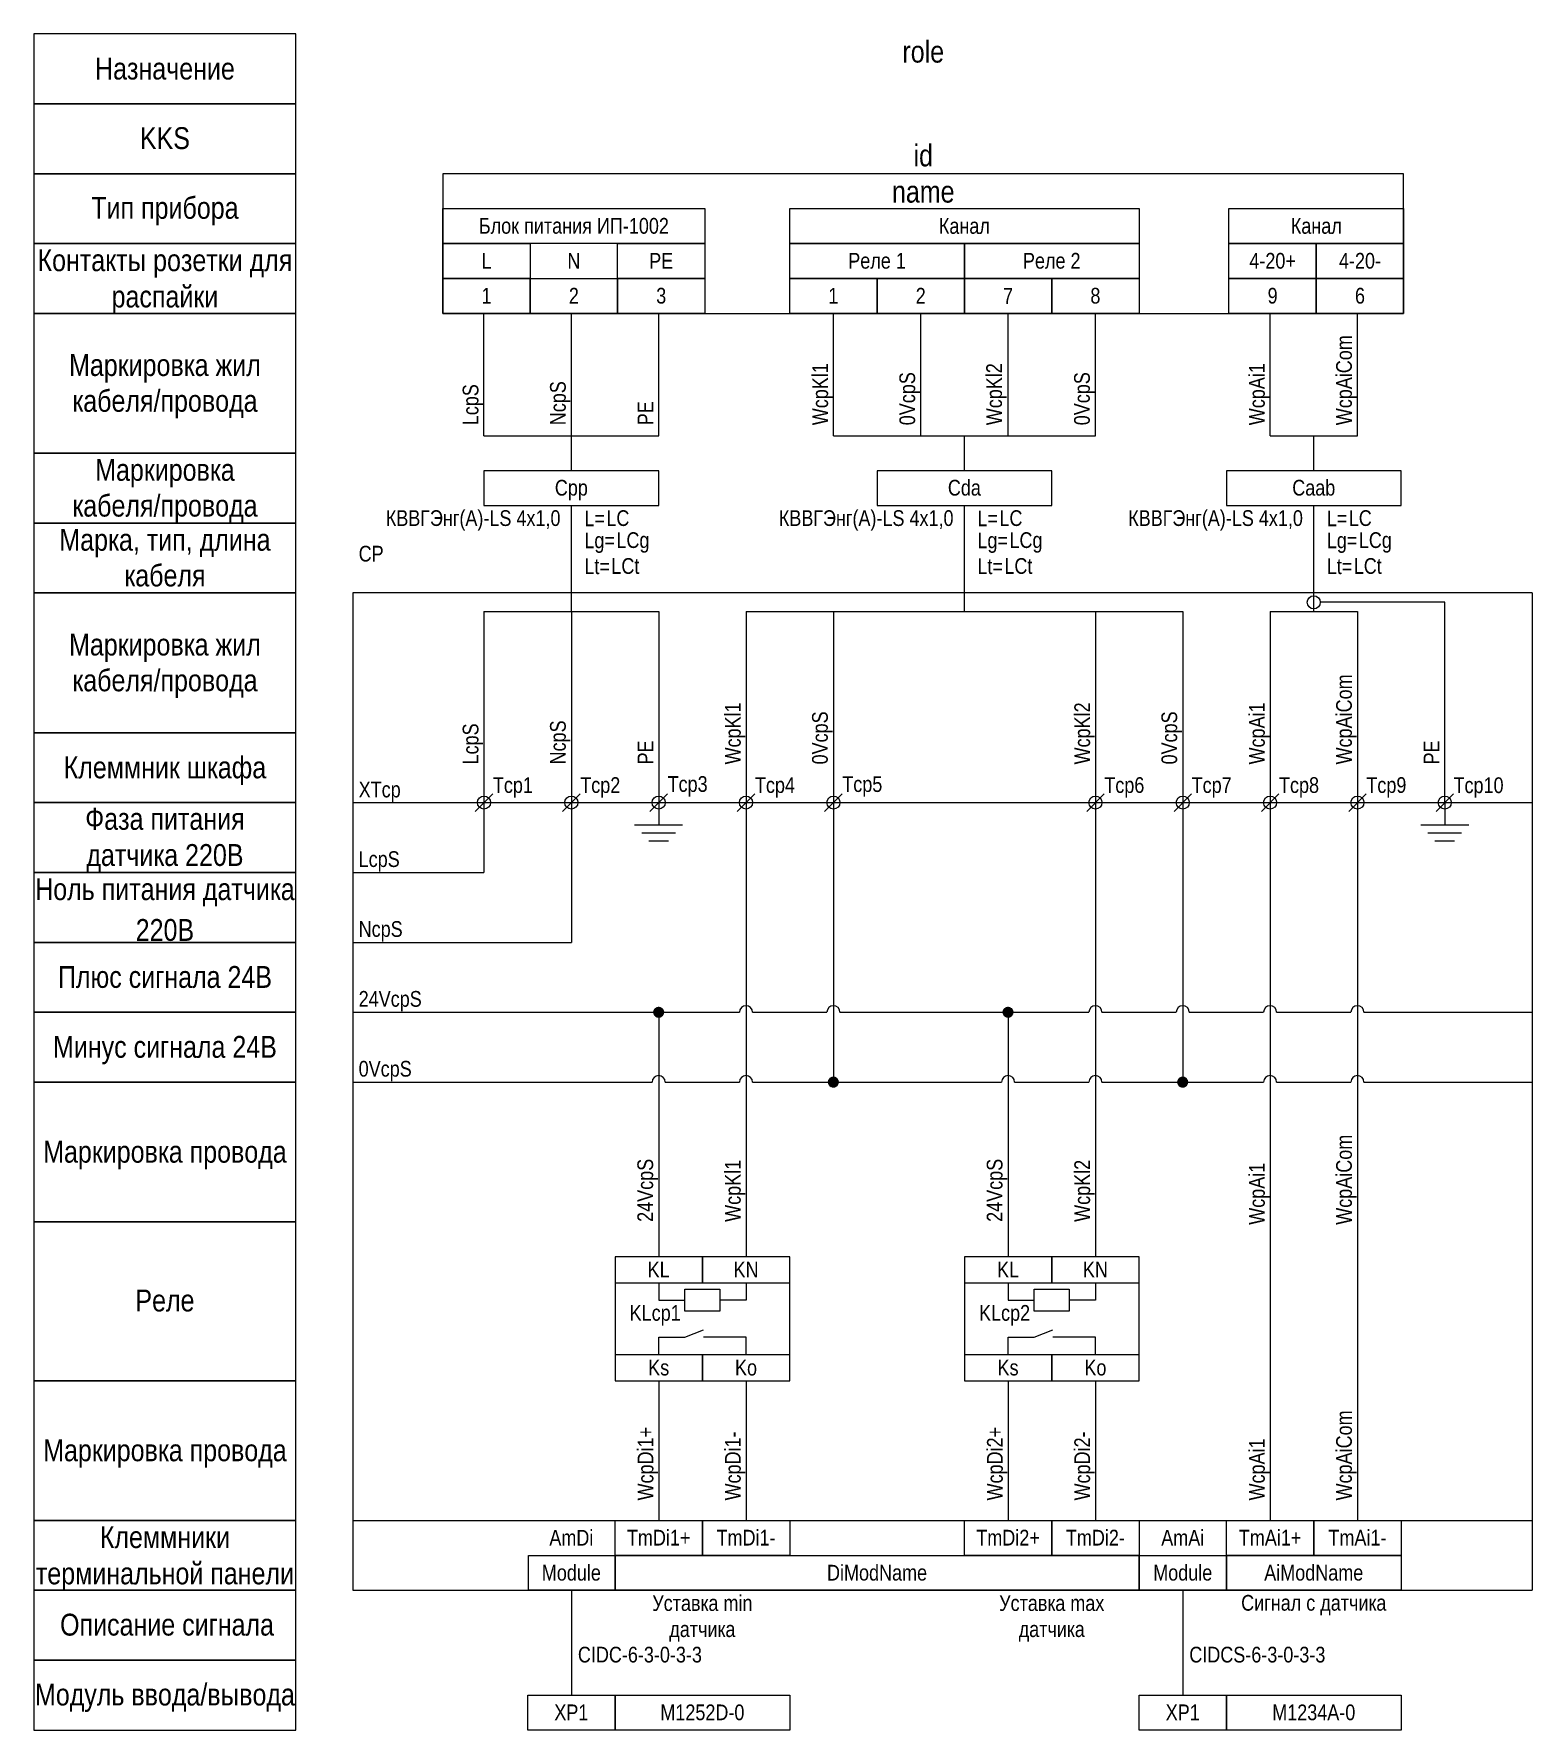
# Model space of a CAD drawing. Header units: millimetres. Extents: x 20 to 192, y -199 to -5.
import ezdxf

# ---------------------------------------------------------------- set-up
doc = ezdxf.new("R2010")
doc.units = ezdxf.units.MM
doc.header["$MEASUREMENT"] = 0
doc.linetypes.add('1_1', pattern=[2000, 1000, -1000])
doc.linetypes.add('4_2_1_2', pattern=[6702.777624, 3527.777672, -1763.888836, 0, -1411.111116])
for name, color, linetype in [('cp_names', 7, 'Continuous'), ('cp_params_ai', 7, 'Continuous'), ('cp_params_di', 7, 'Continuous'), ('cp_static_ai', 7, 'Continuous'), ('cp_static_di', 7, 'Continuous'), ('cp_static_do', 7, 'Continuous'), ('id_names', 7, 'Continuous'), ('id_params_di', 7, 'Continuous'), ('id_params_do', 7, 'Continuous'), ('id_static_ai', 7, 'Continuous'), ('id_static_di', 7, 'Continuous'), ('id_static_do', 7, 'Continuous')]:
    doc.layers.add(name, color=color, linetype=linetype)
doc.styles.add('СГЕНЕРИР_СТИЛЬ_1', font='ARIALN.TTF')

msp = doc.modelspace()

# ---------------------------------------------------------------- hatches: boundary and pattern name
at = {"layer": 'cp_static_di', "linetype": 'Continuous', "lineweight": 0, "true_color": 0x000000}
for points in [[(91.13, -117), (91.16, -117.15), (91.24, -117.28), (91.37, -117.37), (91.53, -117.4), (91.68, -117.37), (91.81, -117.28), (91.9, -117.15), (91.93, -117), (91.9, -116.85), (91.81, -116.72), (91.68, -116.63), (91.53, -116.6), (91.37, -116.63), (91.24, -116.72), (91.16, -116.85)], [(131.13, -117), (131.16, -117.15), (131.24, -117.28), (131.37, -117.37), (131.53, -117.4), (131.68, -117.37), (131.81, -117.28), (131.9, -117.15), (131.93, -117), (131.9, -116.85), (131.81, -116.72), (131.68, -116.63), (131.53, -116.6), (131.37, -116.63), (131.24, -116.72), (131.16, -116.85)], [(111.13, -125), (111.16, -125.15), (111.24, -125.28), (111.37, -125.37), (111.53, -125.4), (111.68, -125.37), (111.81, -125.28), (111.9, -125.15), (111.93, -125), (111.9, -124.85), (111.81, -124.72), (111.68, -124.63), (111.53, -124.6), (111.37, -124.63), (111.24, -124.72), (111.16, -124.85)], [(151.13, -125), (151.16, -125.15), (151.24, -125.28), (151.37, -125.37), (151.53, -125.4), (151.68, -125.37), (151.81, -125.28), (151.9, -125.15), (151.93, -125), (151.9, -124.85), (151.81, -124.72), (151.68, -124.63), (151.53, -124.6), (151.37, -124.63), (151.24, -124.72), (151.16, -124.85)]]:
    msp.add_hatch(color=18, dxfattribs=at).paths.add_polyline_path(points)

# ---------------------------------------------------------------- linework, layer by layer
at = {"layer": 'cp_names', "color": 7, "linetype": 'Continuous', "lineweight": 15, "ltscale": 100}
for points in [[(20, -85), (50, -85), (50, -69), (20, -69)], [(20, -93), (50, -93), (50, -85), (20, -85)], [(20, -101), (50, -101), (50, -93), (20, -93)], [(20, -109), (50, -109), (50, -101), (20, -101)], [(20, -117), (50, -117), (50, -109), (20, -109)], [(20, -125), (50, -125), (50, -117), (20, -117)], [(20, -141), (50, -141), (50, -125), (20, -125)], [(20, -159.18), (50, -159.18), (50, -141), (20, -141)], [(20, -175.18), (50, -175.18), (50, -159.18), (20, -159.18)], [(20, -183.18), (50, -183.18), (50, -175.18), (20, -175.18)], [(20, -191.18), (50, -191.18), (50, -183.18), (20, -183.18)], [(20, -199.18), (50, -199.18), (50, -191.18), (20, -191.18)]]:
    msp.add_lwpolyline(points, close=True, dxfattribs=at)
at = {"layer": 'cp_static_ai', "color": 7, "linetype": 'Continuous', "lineweight": 15, "ltscale": 100}
for p, q in [((71.53, -71.14), (91.53, -71.14)), ((161.53, -71.14), (161.53, -93)), ((161.53, -71.14), (171.53, -71.14)), ((171.53, -71.14), (171.53, -93)), ((91.53, -93), (91.53, -95.53)), ((160.53, -94), (162.53, -92)), ((161.53, -93), (161.53, -175.18)), ((170.53, -94), (172.53, -92)), ((171.53, -93), (171.53, -175.18)), ((180.53, -94), (182.53, -92)), ((181.53, -93), (181.53, -95.53)), ((88.78, -95.53), (94.27, -95.53)), ((89.6, -96.46), (93.46, -96.46)), ((178.78, -95.53), (184.27, -95.53)), ((179.6, -96.46), (183.46, -96.46)), ((90.41, -97.39), (92.64, -97.39)), ((180.41, -97.39), (182.64, -97.39)), ((162.28, -117), (170.78, -117)), ((172.28, -117), (191.53, -117)), ((162.28, -125), (170.78, -125)), ((172.28, -125), (191.53, -125)), ((156.53, -175.18), (191.53, -175.18)), ((156.53, -183.18), (191.53, -183.18))]:
    msp.add_line(p, q, dxfattribs=at)
for points in [[(66.82, -25), (96.82, -25), (96.82, -29), (66.82, -29)], [(156.82, -25), (176.82, -25), (176.82, -29), (156.82, -29)], [(66.82, -29), (76.82, -29), (76.82, -33), (66.82, -33)], [(86.82, -29), (96.82, -29), (96.82, -33), (86.82, -33)], [(156.82, -29), (166.82, -29), (166.82, -33), (156.82, -33)], [(166.82, -29), (176.82, -29), (176.82, -33), (166.82, -33)], [(66.82, -33), (76.82, -33), (76.82, -37), (66.82, -37)], [(76.82, -33), (86.82, -33), (86.82, -37), (76.82, -37)], [(86.82, -33), (96.82, -33), (96.82, -37), (86.82, -37)], [(156.82, -33), (166.82, -33), (166.82, -37), (156.82, -37)], [(166.82, -33), (176.82, -33), (176.82, -37), (166.82, -37)], [(156.53, -175.18), (166.53, -175.18), (166.53, -179.18), (156.53, -179.18)], [(166.53, -175.18), (176.53, -175.18), (176.53, -179.18), (166.53, -179.18)], [(156.53, -179.18), (176.53, -179.18), (176.53, -183.18), (156.53, -183.18)]]:
    msp.add_lwpolyline(points, close=True, dxfattribs=at)
msp.add_lwpolyline([(181.53, -93), (181.53, -70.07), (167.28, -70.07)], dxfattribs=at)
for centre in [(166.53, -70.07), (161.53, -93), (171.53, -93), (181.53, -93)]:
    msp.add_circle(centre, 0.75, dxfattribs=at)
for centre in [(161.53, -117), (171.53, -117), (161.53, -125), (171.53, -125)]:
    msp.add_arc(centre, 0.75, 0, 180, dxfattribs=at)
at = {"layer": 'cp_static_di', "color": 7, "linetype": '1_1', "lineweight": 15, "ltscale": 100}
for p, q in [((191.53, -69), (56.53, -69)), ((56.53, -69), (56.53, -183.18)), ((191.53, -69), (191.53, -183.18))]:
    msp.add_line(p, q, dxfattribs=at)
at = {"layer": 'cp_static_di', "color": 7, "linetype": 'Continuous', "lineweight": 15, "ltscale": 100}
for p, q in [((71.53, -71.14), (71.53, -93)), ((81.53, -71.14), (81.53, -93)), ((91.53, -71.14), (91.53, -93)), ((101.53, -71.14), (151.53, -71.14)), ((101.53, -71.14), (101.53, -93)), ((111.53, -71.14), (111.53, -93)), ((141.53, -71.14), (141.53, -93)), ((151.53, -71.14), (151.53, -93)), ((70.53, -94), (72.53, -92)), ((71.53, -93), (71.53, -101)), ((80.53, -94), (82.53, -92)), ((81.53, -93), (81.53, -109)), ((90.53, -94), (92.53, -92)), ((100.53, -94), (102.53, -92)), ((101.53, -93), (101.53, -145)), ((110.53, -94), (112.53, -92)), ((111.53, -93), (111.53, -124.6)), ((140.53, -94), (142.53, -92)), ((141.53, -93), (141.53, -145)), ((150.53, -94), (152.53, -92)), ((151.53, -93), (151.53, -124.6)), ((56.53, -101), (71.53, -101)), ((56.53, -109), (81.53, -109)), ((56.53, -117), (100.78, -117)), ((91.53, -117.4), (91.53, -145)), ((102.28, -117), (110.78, -117)), ((112.28, -117), (140.78, -117)), ((131.53, -117.4), (131.53, -145)), ((142.28, -117), (150.78, -117)), ((152.28, -117), (160.78, -117)), ((56.53, -125), (90.78, -125)), ((92.28, -125), (100.78, -125)), ((102.28, -125), (130.78, -125)), ((132.28, -125), (140.78, -125)), ((142.28, -125), (160.78, -125)), ((91.53, -159.18), (91.53, -175.18)), ((101.53, -159.18), (101.53, -175.18)), ((131.53, -159.18), (131.53, -175.18)), ((141.53, -159.18), (141.53, -175.18)), ((56.53, -175.18), (156.53, -175.18)), ((56.53, -183.18), (156.53, -183.18))]:
    msp.add_line(p, q, dxfattribs=at)
at = {"layer": 'cp_static_di', "color": 7, "linetype": '4_2_1_2', "lineweight": 15, "ltscale": 100}
msp.add_line((56.53, -93), (191.53, -93), dxfattribs=at)
at = {"layer": 'cp_static_di', "color": 7, "linetype": 'Continuous', "lineweight": 15, "ltscale": 100}
for points in [[(86.53, -159.18), (106.53, -159.18), (106.53, -145), (86.53, -145)], [(86.53, -147.96), (96.53, -147.96), (96.53, -145), (86.53, -145)], [(96.53, -147.96), (106.53, -147.96), (106.53, -145), (96.53, -145)], [(126.53, -159.18), (146.53, -159.18), (146.53, -145), (126.53, -145)], [(126.53, -147.96), (136.53, -147.96), (136.53, -145), (126.53, -145)], [(136.53, -147.96), (146.53, -147.96), (146.53, -145), (136.53, -145)], [(98.53, -148.72), (98.53, -151.21), (94.53, -151.21), (94.53, -148.72)], [(138.53, -148.72), (138.53, -151.21), (134.53, -151.21), (134.53, -148.72)], [(86.53, -159.18), (96.53, -159.18), (96.53, -156.21), (86.53, -156.21)], [(96.53, -159.18), (106.53, -159.18), (106.53, -156.21), (96.53, -156.21)], [(126.53, -159.18), (136.53, -159.18), (136.53, -156.21), (126.53, -156.21)], [(136.53, -159.18), (146.53, -159.18), (146.53, -156.21), (136.53, -156.21)], [(86.53, -175.18), (96.53, -175.18), (96.53, -179.18), (86.53, -179.18)], [(96.53, -175.18), (106.53, -175.18), (106.53, -179.18), (96.53, -179.18)], [(126.53, -175.18), (136.53, -175.18), (136.53, -179.18), (126.53, -179.18)], [(136.53, -175.18), (146.53, -175.18), (146.53, -179.18), (136.53, -179.18)], [(86.53, -179.18), (146.53, -179.18), (146.53, -183.18), (86.53, -183.18)]]:
    msp.add_lwpolyline(points, close=True, dxfattribs=at)
for points in [[(91.53, -147.96), (91.53, -149.96), (94.53, -149.96)], [(101.53, -147.96), (101.53, -149.96), (98.53, -149.96)], [(131.53, -147.96), (131.53, -149.96), (134.53, -149.96)], [(141.53, -147.96), (141.53, -149.96), (138.53, -149.96)], [(94.53, -154.18), (96.67, -153.35)], [(134.53, -154.18), (136.67, -153.35)], [(91.53, -156.21), (91.53, -154.18), (94.53, -154.18)], [(98.53, -154.18), (96.67, -154.18)], [(101.53, -156.21), (101.53, -154.18), (98.53, -154.18)], [(131.53, -156.21), (131.53, -154.18), (134.53, -154.18)], [(138.53, -154.18), (136.67, -154.18)], [(141.53, -156.21), (141.53, -154.18), (138.53, -154.18)]]:
    msp.add_lwpolyline(points, dxfattribs=at)
for centre in [(71.53, -93), (81.53, -93), (91.53, -93), (101.53, -93), (111.53, -93), (141.53, -93), (151.53, -93)]:
    msp.add_circle(centre, 0.75, dxfattribs=at)
at = {"layer": 'cp_static_di', "color": 7, "linetype": 'Continuous', "lineweight": 70, "ltscale": 100}
for centre in [(91.53, -117), (131.53, -117), (111.53, -125), (151.53, -125)]:
    msp.add_circle(centre, 0.4, dxfattribs=at)
at = {"layer": 'cp_static_di', "color": 7, "linetype": 'Continuous', "lineweight": 15, "ltscale": 100}
for centre in [(101.53, -117), (111.53, -117), (141.53, -117), (151.53, -117), (91.53, -125), (101.53, -125), (131.53, -125), (141.53, -125)]:
    msp.add_arc(centre, 0.75, 0, 180, dxfattribs=at)
at = {"layer": 'cp_static_do', "color": 7, "linetype": 'Continuous', "lineweight": 15, "ltscale": 100}
for p, q in [((81.53, -183.18), (81.53, -195.18)), ((151.53, -183.18), (151.53, -195.18))]:
    msp.add_line(p, q, dxfattribs=at)
for points in [[(86.53, -183.18), (76.64, -183.18), (76.64, -179.18), (86.53, -179.18)], [(156.53, -183.18), (146.53, -183.18), (146.53, -179.18), (156.53, -179.18)], [(86.53, -199.18), (76.53, -199.18), (76.53, -195.18), (86.53, -195.18)], [(86.53, -195.18), (106.53, -195.18), (106.53, -199.18), (86.53, -199.18)], [(156.53, -199.18), (146.53, -199.18), (146.53, -195.18), (156.53, -195.18)], [(156.53, -195.18), (176.53, -195.18), (176.53, -199.18), (156.53, -199.18)]]:
    msp.add_lwpolyline(points, close=True, dxfattribs=at)
at = {"layer": 'id_names', "color": 7, "linetype": 'Continuous', "lineweight": 15, "ltscale": 100}
for points in [[(20, -13), (50, -13), (50, -5), (20, -5)], [(20, -21), (50, -21), (50, -13), (20, -13)], [(20, -29), (50, -29), (50, -21), (20, -21)], [(20, -37), (50, -37), (50, -29), (20, -29)], [(20, -53), (50, -53), (50, -37), (20, -37)], [(20, -61), (50, -61), (50, -53), (20, -53)], [(20, -69), (50, -69), (50, -61), (20, -61)]]:
    msp.add_lwpolyline(points, close=True, dxfattribs=at)
at = {"layer": 'id_static_di', "color": 7, "linetype": 'Continuous', "lineweight": 15, "ltscale": 100}
for p, q in [((81.53, -71.14), (81.53, -59)), ((126.53, -71.14), (126.53, -59)), ((166.53, -71.14), (166.53, -59))]:
    msp.add_line(p, q, dxfattribs=at)
for points in [[(66.82, -37), (176.82, -37), (176.82, -21), (66.82, -21)], [(106.53, -25), (146.53, -25), (146.53, -29), (106.53, -29)], [(106.53, -29), (126.53, -29), (126.53, -33), (106.53, -33)], [(126.53, -29), (146.53, -29), (146.53, -33), (126.53, -33)], [(106.53, -33), (116.53, -33), (116.53, -37), (106.53, -37)], [(116.53, -33), (126.53, -33), (126.53, -37), (116.53, -37)], [(126.53, -33), (136.53, -33), (136.53, -37), (126.53, -37)], [(136.53, -33), (146.53, -33), (146.53, -37), (136.53, -37)]]:
    msp.add_lwpolyline(points, close=True, dxfattribs=at)
at = {"layer": 'id_static_do', "color": 7, "linetype": 'Continuous', "lineweight": 15, "ltscale": 100}
for p, q in [((71.53, -51), (71.53, -37)), ((81.53, -51), (81.53, -37)), ((91.53, -51), (91.53, -37)), ((111.53, -51), (111.53, -37)), ((121.53, -51), (121.53, -37)), ((131.53, -51), (131.53, -37)), ((141.53, -51), (141.53, -37)), ((161.53, -51), (161.53, -37)), ((171.53, -51), (171.53, -37)), ((71.53, -51), (91.53, -51)), ((81.53, -55), (81.53, -51)), ((111.53, -51), (141.53, -51)), ((126.53, -55), (126.53, -51)), ((161.53, -51), (171.53, -51)), ((166.53, -55), (166.53, -51))]:
    msp.add_line(p, q, dxfattribs=at)
for points in [[(71.53, -59), (91.53, -59), (91.53, -55), (71.53, -55)], [(116.53, -59), (136.53, -59), (136.53, -55), (116.53, -55)], [(156.53, -59), (176.53, -59), (176.53, -55), (156.53, -55)]]:
    msp.add_lwpolyline(points, close=True, dxfattribs=at)

# ---------------------------------------------------------------- texts
at = {"layer": 'cp_names', "color": 7, "linetype": 'Continuous', "lineweight": 15, "char_height": 2.5, "attachment_point": 2, "style": 'СГЕНЕРИР_СТИЛЬ_1'}
for s, insert, line_spacing_factor in [('\\A1;{\\pqc;\\fArial Narrow|b0|i0|c204|p34;Маркировка жил\\P\\pqc;\\fArial Narrow|b0|i0|c204|p34;кабеля/провода}', (35, -73.66), 0.982786), ('\\A1;{\\pqc;\\fArial Narrow|b0|i0|c204|p34;Фаза питания\\P\\pqc;\\fArial Narrow|b0|i0|c204|p34;датчика 220В}', (35, -93.61), 0.993687)]:
    msp.add_mtext(s, dxfattribs=dict(at, insert=insert, line_spacing_factor=line_spacing_factor))
for s, insert in [('\\A1;{\\pqc;\\fArial Narrow|b0|i0|c204|p34;Клеммник\\fArial Narrow|b0|i0|c204|p34; шкафа}', (35, -87.72)), ('\\A1;{\\pqc;\\fArial Narrow|b0|i0|c204|p34;Плюс \\fArial Narrow|b0|i0|c204|p34;сигнала 2\\fArial Narrow|b0|i0|c204|p34;4\\fArial Narrow|b0|i0|c204|p34;В}', (35, -111.71)), ('\\A1;{\\pqc;\\fArial Narrow|b0|i0|c204|p34;Минус \\fArial Narrow|b0|i0|c204|p34;сигнала 2\\fArial Narrow|b0|i0|c204|p34;4\\fArial Narrow|b0|i0|c204|p34;В}', (35, -119.71)), ('\\A1;{\\pqc;\\fArial Narrow|b0|i0|c204|p34;Маркировка \\fArial Narrow|b0|i0|c204|p34;провода}', (35, -131.72)), ('\\A1;{\\pqc;\\fArial Narrow|b0|i0|c204|p34;Реле}', (35, -148.75)), ('\\A1;{\\pqc;\\fArial Narrow|b0|i0|c204|p34;Маркировка \\fArial Narrow|b0|i0|c204|p34;провода}', (35, -165.9)), ('\\A1;{\\pqc;\\fArial Narrow|b0|i0|c204|p34;Описание сигнала}', (35.24, -185.86)), ('\\A1;{\\pqc;\\fArial Narrow|b0|i0|c204|p34;Модуль ввода/вывода}', (35, -193.86))]:
    msp.add_mtext(s, dxfattribs=dict(at, insert=insert))
at = {"layer": 'cp_names', "color": 7, "linetype": 'Continuous', "lineweight": 15, "char_height": 2.5, "width": 30, "attachment_point": 2, "style": 'СГЕНЕРИР_СТИЛЬ_1'}
for s, insert, line_spacing_factor in [('\\A1;{\\pqc;\\fArial Narrow|b0|i0|c204|p34;Ноль питания датчика \\fArial Narrow|b0|i0|c204|p34;2\\fArial Narrow|b0|i0|c204|p34;20\\fArial Narrow|b0|i0|c204|p34;В}', (35, -101.66), 1.120955), ('\\A1;{\\pqc;\\fArial Narrow|b0|i0|c204|p34;Клеммник\\fArial Narrow|b0|i0|c204|p34;и терминальной панели}', (35, -175.84), 0.996518)]:
    msp.add_mtext(s, dxfattribs=dict(at, insert=insert, line_spacing_factor=line_spacing_factor))
at = {"layer": 'cp_params_ai', "color": 7, "linetype": 'Continuous', "lineweight": 15, "char_height": 1.8, "style": 'СГЕНЕРИР_СТИЛЬ_1'}
for s, insert, attachment_point in [('\\A1;{\\pql;\\fArial Narrow|b0|i0|c204|p34;Tcp\\fArial Narrow|b0|i0|c204|p34;8}', (162.55, -90.09), 1), ('\\A1;{\\pql;\\fArial Narrow|b0|i0|c204|p34;Tcp\\fArial Narrow|b0|i0|c204|p34;9}', (172.55, -90.09), 1), ('\\A1;{\\pql;\\fArial Narrow|b0|i0|c204|p34;Tcp1\\fArial Narrow|b0|i0|c204|p34;0}', (182.53, -90.11), 1), ('\\A1;{\\pqc;\\fArial Narrow|b0|i0|c204|p34;Tm\\fArial Narrow|b0|i0|c204|p34;Ai\\fArial Narrow|b0|i0|c204|p34;1+}', (161.53, -176.25), 2), ('\\A1;{\\pqc;\\fArial Narrow|b0|i0|c204|p34;Tm\\fArial Narrow|b0|i0|c204|p34;Ai\\fArial Narrow|b0|i0|c204|p34;1-}', (171.53, -176.25), 2), ('\\A1;{\\pqc;\\fArial Narrow|b0|i0|c204|p34;Ai\\fArial Narrow|b0|i0|c204|p34;ModName}', (166.53, -180.26), 2)]:
    msp.add_mtext(s, dxfattribs=dict(at, insert=insert, attachment_point=attachment_point))
at = {"layer": 'cp_params_di', "color": 7, "linetype": 'Continuous', "lineweight": 15, "char_height": 1.8, "attachment_point": 1, "rotation": 90, "style": 'СГЕНЕРИР_СТИЛЬ_1'}
for s, insert in [('\\A1;{\\pql;\\fArial Narrow|b0|i0|c204|p34;WcpAi\\fArial Narrow|b0|i0|c204|p34;Com}', (169.09, -49.8)), ('\\A1;{\\pql;\\fArial Narrow|b0|i0|c204|p34;WcpAi1}', (159.12, -49.8)), ('\\A1;{\\pql;\\fArial Narrow|b0|i0|c204|p34;LcpS}', (69.09, -49.8)), ('\\A1;{\\pql;\\fArial Narrow|b0|i0|c204|p34;N\\fArial Narrow|b0|i0|c204|p34;cpS}', (79.09, -49.8)), ('\\A1;{\\pql;\\fArial Narrow|b0|i0|c204|p34;WcpAi\\fArial Narrow|b0|i0|c204|p34;Com}', (169.09, -88.63)), ('\\A1;{\\pql;\\fArial Narrow|b0|i0|c204|p34;WcpKl1}', (99.12, -88.63)), ('\\A1;{\\pql;\\fArial Narrow|b0|i0|c204|p34;0VcpS}', (109.09, -88.63)), ('\\A1;{\\pql;\\fArial Narrow|b0|i0|c204|p34;WcpKl\\fArial Narrow|b0|i0|c204|p34;2}', (139.12, -88.63)), ('\\A1;{\\pql;\\fArial Narrow|b0|i0|c204|p34;0VcpS}', (149.09, -88.63)), ('\\A1;{\\pql;\\fArial Narrow|b0|i0|c204|p34;WcpAi1}', (159.12, -88.63)), ('\\A1;{\\pql;\\fArial Narrow|b0|i0|c204|p34;LcpS}', (69.09, -88.63)), ('\\A1;{\\pql;\\fArial Narrow|b0|i0|c204|p34;N\\fArial Narrow|b0|i0|c204|p34;cpS}', (79.09, -88.63)), ('\\A1;{\\pql;\\fArial Narrow|b0|i0|c204|p34;WcpAi\\fArial Narrow|b0|i0|c204|p34;Com}', (169.09, -141.33)), ('\\A1;{\\pql;\\fArial Narrow|b0|i0|c204|p34;24VcpS}', (89.09, -141)), ('\\A1;{\\pql;\\fArial Narrow|b0|i0|c204|p34;24VcpS}', (129.09, -141)), ('\\A1;{\\pql;\\fArial Narrow|b0|i0|c204|p34;WcpKl\\fArial Narrow|b0|i0|c204|p34;1}', (99.12, -141)), ('\\A1;{\\pql;\\fArial Narrow|b0|i0|c204|p34;WcpK\\fArial Narrow|b0|i0|c204|p34;l2}', (139.12, -141)), ('\\A1;{\\pql;\\fArial Narrow|b0|i0|c204|p34;WcpAi1}', (159.12, -141.33)), ('\\A1;{\\pql;\\fArial Narrow|b0|i0|c204|p34;WcpAi\\fArial Narrow|b0|i0|c204|p34;Com}', (169.09, -172.89)), ('\\A1;{\\pql;\\fArial Narrow|b0|i0|c204|p34;WcpDi1\\fArial Narrow|b0|i0|c204|p34;+}', (89.12, -172.89)), ('\\A1;{\\pql;\\fArial Narrow|b0|i0|c204|p34;WcpDi2\\fArial Narrow|b0|i0|c204|p34;+}', (129.12, -172.89)), ('\\A1;{\\pql;\\fArial Narrow|b0|i0|c204|p34;WcpDi1\\fArial Narrow|b0|i0|c204|p34;-}', (99.12, -172.89)), ('\\A1;{\\pql;\\fArial Narrow|b0|i0|c204|p34;WcpDi2\\fArial Narrow|b0|i0|c204|p34;-}', (139.12, -172.89)), ('\\A1;{\\pql;\\fArial Narrow|b0|i0|c204|p34;WcpAi1}', (159.12, -172.89))]:
    msp.add_mtext(s, dxfattribs=dict(at, insert=insert))
at = {"layer": 'cp_params_di', "color": 7, "linetype": 'Continuous', "lineweight": 15, "char_height": 1.8, "style": 'СГЕНЕРИР_СТИЛЬ_1'}
for s, insert, attachment_point in [('\\A1;{\\pql;\\fArial Narrow|b0|i0|c204|p34;CP}', (57.18, -63.6), 1), ('\\A1;{\\pql;\\fArial Narrow|b0|i0|c204|p34;XTcp}', (57.18, -90.6), 1), ('\\A1;{\\pql;\\fArial Narrow|b0|i0|c204|p34;Tcp1}', (72.55, -90.09), 1), ('\\A1;{\\pql;\\fArial Narrow|b0|i0|c204|p34;Tcp\\fArial Narrow|b0|i0|c204|p34;2}', (82.55, -90.09), 1), ('\\A1;{\\pql;\\fArial Narrow|b0|i0|c204|p34;Tcp\\fArial Narrow|b0|i0|c204|p34;3}', (92.55, -89.97), 1), ('\\A1;{\\pql;\\fArial Narrow|b0|i0|c204|p34;Tcp\\fArial Narrow|b0|i0|c204|p34;4}', (102.55, -90.09), 1), ('\\A1;{\\pql;\\fArial Narrow|b0|i0|c204|p34;Tcp\\fArial Narrow|b0|i0|c204|p34;5}', (112.55, -89.98), 1), ('\\A1;{\\pql;\\fArial Narrow|b0|i0|c204|p34;Tcp\\fArial Narrow|b0|i0|c204|p34;6}', (142.55, -90.09), 1), ('\\A1;{\\pql;\\fArial Narrow|b0|i0|c204|p34;Tcp\\fArial Narrow|b0|i0|c204|p34;7}', (152.55, -90.09), 1), ('\\A1;{\\pql;\\fArial Narrow|b0|i0|c204|p34;L\\fArial Narrow|b0|i0|c204|p34;cpS}', (57.18, -98.57), 1), ('\\A1;{\\pql;\\fArial Narrow|b0|i0|c204|p34;N\\fArial Narrow|b0|i0|c204|p34;cpS}', (57.18, -106.57), 1), ('\\A1;{\\pql;\\fArial Narrow|b0|i0|c204|p34;24VcpS}', (57.18, -114.57), 1), ('\\A1;{\\pql;\\fArial Narrow|b0|i0|c204|p34;0VcpS}', (57.18, -122.57), 1), ('\\A1;{\\pqc;\\fArial Narrow|b0|i0|c204|p34;K\\fArial Narrow|b0|i0|c204|p34;L}', (91.53, -145.56), 2), ('\\A1;{\\pqc;\\fArial Narrow|b0|i0|c204|p34;K\\fArial Narrow|b0|i0|c204|p34;N}', (101.53, -145.56), 2), ('\\A1;{\\pqc;\\fArial Narrow|b0|i0|c204|p34;K\\fArial Narrow|b0|i0|c204|p34;L}', (131.53, -145.56), 2), ('\\A1;{\\pqc;\\fArial Narrow|b0|i0|c204|p34;K\\fArial Narrow|b0|i0|c204|p34;N}', (141.53, -145.56), 2), ('\\A1;{\\pqc;\\fArial Narrow|b0|i0|c204|p34;KLcp\\fArial Narrow|b0|i0|c204|p34;1}', (91.13, -150.52), 2), ('\\A1;{\\pqc;\\fArial Narrow|b0|i0|c204|p34;KLcp\\fArial Narrow|b0|i0|c204|p34;2}', (131.13, -150.52), 2), ('\\A1;{\\pqc;\\fArial Narrow|b0|i0|c204|p34;Ks}', (91.53, -156.78), 2), ('\\A1;{\\pqc;\\fArial Narrow|b0|i0|c204|p34;Ko}', (101.53, -156.78), 2), ('\\A1;{\\pqc;\\fArial Narrow|b0|i0|c204|p34;Ks}', (131.53, -156.78), 2), ('\\A1;{\\pqc;\\fArial Narrow|b0|i0|c204|p34;Ko}', (141.53, -156.78), 2), ('\\A1;{\\pqc;\\fArial Narrow|b0|i0|c204|p34;Am\\fArial Narrow|b0|i0|c204|p34;Di}', (81.53, -176.26), 2), ('\\A1;{\\pqc;\\fArial Narrow|b0|i0|c204|p34;TmDi1\\fArial Narrow|b0|i0|c204|p34;+}', (91.53, -176.25), 2), ('\\A1;{\\pqc;\\fArial Narrow|b0|i0|c204|p34;TmDi1\\fArial Narrow|b0|i0|c204|p34;-}', (101.53, -176.25), 2), ('\\A1;{\\pqc;\\fArial Narrow|b0|i0|c204|p34;TmDi\\fArial Narrow|b0|i0|c204|p34;2\\fArial Narrow|b0|i0|c204|p34;+}', (131.53, -176.25), 2), ('\\A1;{\\pqc;\\fArial Narrow|b0|i0|c204|p34;TmDi\\fArial Narrow|b0|i0|c204|p34;2\\fArial Narrow|b0|i0|c204|p34;-}', (141.53, -176.25), 2), ('\\A1;{\\pqc;\\fArial Narrow|b0|i0|c204|p34;Am\\fArial Narrow|b0|i0|c204|p34;A\\fArial Narrow|b0|i0|c204|p34;i}', (151.53, -176.26), 2), ('\\A1;{\\pqc;\\fArial Narrow|b0|i0|c204|p34;DiModName}', (116.53, -180.26), 2)]:
    msp.add_mtext(s, dxfattribs=dict(at, insert=insert, attachment_point=attachment_point))
at = {"layer": 'cp_static_ai', "color": 7, "linetype": 'Continuous', "lineweight": 15, "insert": (179.12, -88.63), "char_height": 1.8, "attachment_point": 1, "rotation": 90, "style": 'СГЕНЕРИР_СТИЛЬ_1'}
msp.add_mtext('\\A1;{\\pql;\\fArial Narrow|b0|i0|c204|p34;PE}', dxfattribs=at)
at = {"layer": 'cp_static_ai', "color": 7, "linetype": 'Continuous', "lineweight": 15, "insert": (166.53, -183.71), "char_height": 1.8, "attachment_point": 2, "style": 'СГЕНЕРИР_СТИЛЬ_1'}
msp.add_mtext('\\A1;{\\pqc;\\fArial Narrow|b0|i0|c204|p34;Сигнал с датчика}', dxfattribs=at)
at = {"layer": 'cp_static_di', "color": 7, "linetype": 'Continuous', "lineweight": 15, "char_height": 1.8, "attachment_point": 1, "rotation": 90, "style": 'СГЕНЕРИР_СТИЛЬ_1'}
for insert in [(89.12, -49.8), (89.12, -88.63)]:
    msp.add_mtext('\\A1;{\\pql;\\fArial Narrow|b0|i0|c204|p34;PE}', dxfattribs=dict(at, insert=insert))
at = {"layer": 'cp_static_di', "color": 7, "linetype": 'Continuous', "lineweight": 15, "char_height": 1.8, "attachment_point": 2, "line_spacing_factor": 0.996093, "style": 'СГЕНЕРИР_СТИЛЬ_1'}
for s, insert in [('\\A1;{\\pqc;\\fArial Narrow|b0|i0|c204|p34;Уставка min\\P\\pqc;\\fArial Narrow|b0|i0|c204|p34;датчика}', (96.53, -183.74)), ('\\A1;{\\pqc;\\fArial Narrow|b0|i0|c204|p34;Уставка max\\P\\pqc;\\fArial Narrow|b0|i0|c204|p34;датчика}', (136.53, -183.74))]:
    msp.add_mtext(s, dxfattribs=dict(at, insert=insert))
at = {"layer": 'cp_static_do', "color": 7, "linetype": 'Continuous', "lineweight": 15, "char_height": 1.8, "attachment_point": 2, "style": 'СГЕНЕРИР_СТИЛЬ_1'}
for s, insert in [('\\A1;{\\pqc;\\fArial Narrow|b0|i0|c204|p34;Module}', (81.53, -180.26)), ('\\A1;{\\pqc;\\fArial Narrow|b0|i0|c204|p34;Module}', (151.53, -180.26)), ('\\A1;{\\pqc;\\fArial Narrow|b0|i0|c204|p34;XP1}', (81.53, -196.25)), ('\\A1;{\\pqc;\\fArial Narrow|b0|i0|c204|p34;M125\\fArial Narrow|b0|i0|c204|p34;2D\\fArial Narrow|b0|i0|c204|p34;-0}', (96.53, -196.25)), ('\\A1;{\\pqc;\\fArial Narrow|b0|i0|c204|p34;XP1}', (151.53, -196.25)), ('\\A1;{\\pqc;\\fArial Narrow|b0|i0|c204|p34;M12\\fArial Narrow|b0|i0|c204|p34;34A\\fArial Narrow|b0|i0|c204|p34;-0}', (166.53, -196.25))]:
    msp.add_mtext(s, dxfattribs=dict(at, insert=insert))
at = {"layer": 'id_names', "color": 7, "linetype": 'Continuous', "lineweight": 15, "char_height": 2.5, "attachment_point": 2, "style": 'СГЕНЕРИР_СТИЛЬ_1'}
for s, insert in [('\\A1;{\\pqc;\\fArial Narrow|b0|i0|c204|p34;Назначение}', (35, -7.72)), ('\\A1;{\\pqc;\\fArial Narrow|b0|i0|c204|p34;KKS}', (35, -15.68)), ('\\A1;{\\pqc;\\fArial Narrow|b0|i0|c204|p34;Тип прибора}', (35, -23.66))]:
    msp.add_mtext(s, dxfattribs=dict(at, insert=insert))
at = {"layer": 'id_names', "color": 7, "linetype": 'Continuous', "lineweight": 15, "insert": (35, -29.66), "char_height": 2.5, "width": 30, "attachment_point": 2, "line_spacing_factor": 0.996518, "style": 'СГЕНЕРИР_СТИЛЬ_1'}
msp.add_mtext('\\A1;{\\pqc;\\fArial Narrow|b0|i0|c204|p34;Контакт\\fArial Narrow|b0|i0|c204|p34;ы\\fArial Narrow|b0|i0|c204|p34; розетки для распайки}', dxfattribs=at)
at = {"layer": 'id_names', "color": 7, "linetype": 'Continuous', "lineweight": 15, "char_height": 2.5, "attachment_point": 2, "style": 'СГЕНЕРИР_СТИЛЬ_1'}
for s, insert, line_spacing_factor in [('\\A1;{\\pqc;\\fArial Narrow|b0|i0|c204|p34;Маркировка жил\\P\\pqc;\\fArial Narrow|b0|i0|c204|p34;кабеля/провода}', (35, -41.66), 0.982786), ('\\A1;{\\pqc;\\fArial Narrow|b0|i0|c204|p34;Маркировка\\P\\pqc;\\fArial Narrow|b0|i0|c204|p34;кабеля/провода}', (35, -53.66), 0.982786), ('\\A1;{\\pqc;\\fArial Narrow|b0|i0|c204|p34;Марка, тип\\fArial Narrow|b0|i0|c204|p34;, длина\\P\\pqc;\\fArial Narrow|b0|i0|c204|p34;кабеля}', (35, -61.66), 0.98101)]:
    msp.add_mtext(s, dxfattribs=dict(at, insert=insert, line_spacing_factor=line_spacing_factor))
at = {"layer": 'id_params_di', "color": 7, "linetype": 'Continuous', "lineweight": 15, "char_height": 2.5, "width": 100, "attachment_point": 2, "style": 'СГЕНЕРИР_СТИЛЬ_1'}
for s, insert in [('\\A1;{\\pqc;\\fArial Narrow|b0|i0|c204|p34;role}', (121.82, -5.78)), ('\\A1;{\\pqc;\\fArial Narrow|b0|i0|c204|p34;id}', (121.82, -17.66)), ('\\A1;{\\pqc;\\fArial Narrow|b0|i0|c204|p34;name}', (121.82, -21.81))]:
    msp.add_mtext(s, dxfattribs=dict(at, insert=insert))
at = {"layer": 'id_params_di', "color": 7, "linetype": 'Continuous', "lineweight": 15, "char_height": 1.8, "attachment_point": 1, "rotation": 90, "style": 'СГЕНЕРИР_СТИЛЬ_1'}
for s, insert in [('\\A1;{\\pql;\\fArial Narrow|b0|i0|c204|p34;W\\fArial Narrow|b0|i0|c204|p34;cp\\fArial Narrow|b0|i0|c204|p34;Kl1}', (109.12, -49.8)), ('\\A1;{\\pql;\\fArial Narrow|b0|i0|c204|p34;0VcpS}', (119.09, -49.8)), ('\\A1;{\\pql;\\fArial Narrow|b0|i0|c204|p34;WcpKl\\fArial Narrow|b0|i0|c204|p34;2}', (129.03, -49.8)), ('\\A1;{\\pql;\\fArial Narrow|b0|i0|c204|p34;0VcpS}', (139.09, -49.8))]:
    msp.add_mtext(s, dxfattribs=dict(at, insert=insert))
at = {"layer": 'id_params_di', "color": 7, "linetype": 'Continuous', "lineweight": 15, "char_height": 1.8, "attachment_point": 1, "style": 'СГЕНЕРИР_СТИЛЬ_1'}
for s, insert in [('\\A1;{\\pql;\\fArial Narrow|b0|i0|c204|p34;LC}', (85.54, -59.53)), ('\\A1;{\\pql;\\fArial Narrow|b0|i0|c204|p34;LC}', (130.54, -59.53)), ('\\A1;{\\pql;\\fArial Narrow|b0|i0|c204|p34;LC}', (170.54, -59.53)), ('\\A1;{\\pql;\\fArial Narrow|b0|i0|c204|p34;LCg}', (86.69, -62.05)), ('\\A1;{\\pql;\\fArial Narrow|b0|i0|c204|p34;LCg}', (131.69, -62.05)), ('\\A1;{\\pql;\\fArial Narrow|b0|i0|c204|p34;LCg}', (171.69, -62.05)), ('\\A1;{\\pql;\\fArial Narrow|b0|i0|c204|p34;LCt}', (86.11, -65.01)), ('\\A1;{\\pql;\\fArial Narrow|b0|i0|c204|p34;LCt}', (131.11, -65.01)), ('\\A1;{\\pql;\\fArial Narrow|b0|i0|c204|p34;LCt}', (171.11, -65.01))]:
    msp.add_mtext(s, dxfattribs=dict(at, insert=insert))
at = {"layer": 'id_params_do', "color": 7, "linetype": 'Continuous', "lineweight": 15, "char_height": 1.8, "attachment_point": 2, "style": 'СГЕНЕРИР_СТИЛЬ_1'}
for s, insert in [('\\A1;{\\pqc;\\fArial Narrow|b0|i0|c204|p34;C\\fArial Narrow|b0|i0|c204|p34;pp}', (81.53, -56.05)), ('\\A1;{\\pqc;\\fArial Narrow|b0|i0|c204|p34;C\\fArial Narrow|b0|i0|c204|p34;da}', (126.53, -56.05)), ('\\A1;{\\pqc;\\fArial Narrow|b0|i0|c204|p34;C\\fArial Narrow|b0|i0|c204|p34;aab}', (166.53, -56.05))]:
    msp.add_mtext(s, dxfattribs=dict(at, insert=insert))
at = {"layer": 'id_static_ai', "color": 7, "linetype": 'Continuous', "lineweight": 15, "char_height": 1.8, "attachment_point": 2, "style": 'СГЕНЕРИР_СТИЛЬ_1'}
for s, insert in [('\\A1;{\\pqc;\\fArial Narrow|b0|i0|c204|p34;Блок питания ИП-1002}', (81.82, -26.07)), ('\\A1;{\\pqc;\\fArial Narrow|b0|i0|c204|p34;Канал}', (166.82, -26.08)), ('\\A1;{\\pqc;\\fArial Narrow|b0|i0|c204|p34;L}', (71.82, -30.08)), ('\\A1;{\\pqc;\\fArial Narrow|b0|i0|c204|p34;N}', (81.82, -30.08)), ('\\A1;{\\pqc;\\fArial Narrow|b0|i0|c204|p34;PE}', (91.82, -30.08)), ('\\A1;{\\pqc;\\fArial Narrow|b0|i0|c204|p34;4-20\\fArial Narrow|b0|i0|c204|p34;+}', (161.82, -30.07)), ('\\A1;{\\pqc;\\fArial Narrow|b0|i0|c204|p34;4-20\\fArial Narrow|b0|i0|c204|p34;-}', (171.82, -30.07)), ('\\A1;{\\pqc;\\fArial Narrow|b0|i0|c204|p34;1}', (71.82, -34.07)), ('\\A1;{\\pqc;\\fArial Narrow|b0|i0|c204|p34;2}', (81.82, -34.07)), ('\\A1;{\\pqc;\\fArial Narrow|b0|i0|c204|p34;3}', (91.82, -34.07)), ('\\A1;{\\pqc;\\fArial Narrow|b0|i0|c204|p34;9}', (161.82, -34.07)), ('\\A1;{\\pqc;\\fArial Narrow|b0|i0|c204|p34;6}', (171.82, -34.07))]:
    msp.add_mtext(s, dxfattribs=dict(at, insert=insert))
at = {"layer": 'id_static_di', "color": 7, "linetype": 'Continuous', "lineweight": 15, "char_height": 1.8, "style": 'СГЕНЕРИР_СТИЛЬ_1'}
for s, insert, attachment_point in [('\\A1;{\\pqc;\\fArial Narrow|b0|i0|c204|p34;Канал}', (126.53, -26.08), 2), ('\\A1;{\\pqc;\\fArial Narrow|b0|i0|c204|p34;Реле \\fArial Narrow|b0|i0|c204|p34;1}', (116.53, -30.07), 2), ('\\A1;{\\pqc;\\fArial Narrow|b0|i0|c204|p34;Реле\\fArial Narrow|b0|i0|c204|p34; 2}', (136.53, -30.07), 2), ('\\A1;{\\pqc;\\fArial Narrow|b0|i0|c204|p34;1}', (111.53, -34.07), 2), ('\\A1;{\\pqc;\\fArial Narrow|b0|i0|c204|p34;2}', (121.53, -34.07), 2), ('\\A1;{\\pqc;\\fArial Narrow|b0|i0|c204|p34;7}', (131.53, -34.1), 2), ('\\A1;{\\pqc;\\fArial Narrow|b0|i0|c204|p34;8}', (141.53, -34.07), 2), ('\\A1;{\\pql;\\fArial Narrow|b0|i0|c204|p34;КВВГ\\fArial Narrow|b0|i0|c204|p34;Э\\fArial Narrow|b0|i0|c204|p34;нг(А)-LS 4х1,0}', (60.29, -59.53), 1), ('\\A1;{\\pql;\\fArial Narrow|b0|i0|c204|p34;L=}', (83.02, -59.56), 1), ('\\A1;{\\pql;\\fArial Narrow|b0|i0|c204|p34;КВВГ\\fArial Narrow|b0|i0|c204|p34;Э\\fArial Narrow|b0|i0|c204|p34;нг(А)-LS 4х1,0}', (105.29, -59.53), 1), ('\\A1;{\\pql;\\fArial Narrow|b0|i0|c204|p34;L=}', (128.02, -59.56), 1), ('\\A1;{\\pql;\\fArial Narrow|b0|i0|c204|p34;КВВГ\\fArial Narrow|b0|i0|c204|p34;Э\\fArial Narrow|b0|i0|c204|p34;нг(А)-LS 4х1,0}', (145.29, -59.53), 1), ('\\A1;{\\pql;\\fArial Narrow|b0|i0|c204|p34;L=}', (168.02, -59.56), 1), ('\\A1;{\\pql;\\fArial Narrow|b0|i0|c204|p34;Lg=}', (83.02, -62.08), 1), ('\\A1;{\\pql;\\fArial Narrow|b0|i0|c204|p34;Lg=}', (128.02, -62.08), 1), ('\\A1;{\\pql;\\fArial Narrow|b0|i0|c204|p34;Lg=}', (168.02, -62.08), 1), ('\\A1;{\\pql;\\fArial Narrow|b0|i0|c204|p34;Lt=}', (83.02, -65.04), 1), ('\\A1;{\\pql;\\fArial Narrow|b0|i0|c204|p34;Lt=}', (128.02, -65.04), 1), ('\\A1;{\\pql;\\fArial Narrow|b0|i0|c204|p34;Lt=}', (168.02, -65.04), 1), ('\\A1;{\\pql;\\fArial Narrow|b0|i0|c204|p34;CIDC-6-3-0-3-3}', (82.28, -189.64), 1), ('\\A1;{\\pql;\\fArial Narrow|b0|i0|c204|p34;CIDC\\fArial Narrow|b0|i0|c204|p34;S\\fArial Narrow|b0|i0|c204|p34;-6-3-0-3-3}', (152.28, -189.64), 1)]:
    msp.add_mtext(s, dxfattribs=dict(at, insert=insert, attachment_point=attachment_point))

doc.saveas('drawing.dxf')
